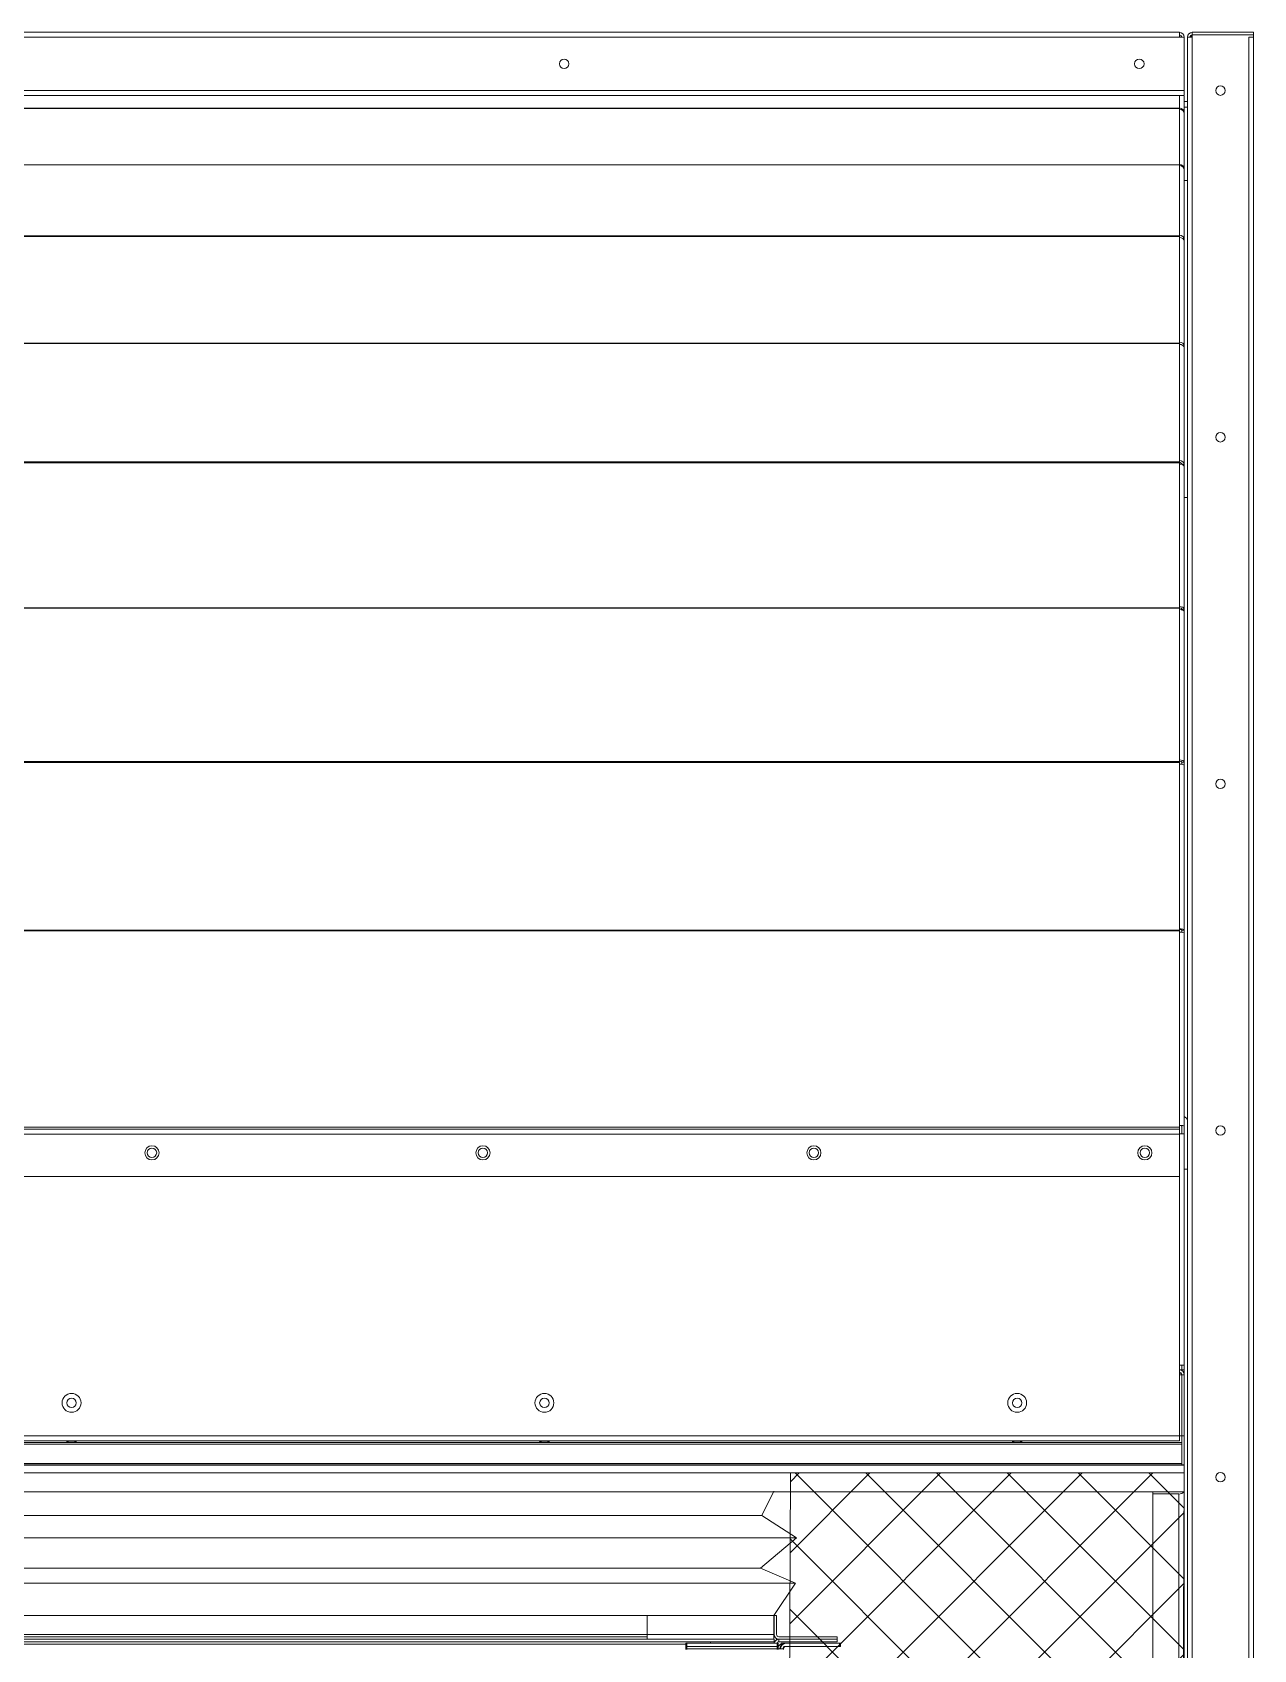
# Model space of a CAD drawing. Header units: millimetres. Extents: x 10706 to 40113, y 7812 to 28607.
# Drawn here: x 31667 to 32442, y 17368 to 18395 of the extents above; entities that cross this region are included whole.
import ezdxf

# ---------------------------------------------------------------- set-up
doc = ezdxf.new("R2010")
doc.units = ezdxf.units.MM

# ---------------------------------------------------------------- blocks, each defined once
blk = doc.blocks.new('3753456')
at = {"color": 0, "lineweight": 5}
for p, q in [((337590.2, 91235.5), (337597.8, 91251)), ((337612.3, 91221.4), (337590.2, 91235.5)), ((337589.4, 91202.2), (337612.3, 91221.4)), ((337611.6, 91192.6), (337589.4, 91202.2)), ((337597.8, 91172), (337611.6, 91192.6))]:
    blk.add_line(p, q, dxfattribs=at)
blk = doc.blocks.new('45735')
at = {"color": 0, "lineweight": 5}
for p, q in [((339300, 91099.7), (338517, 91099.7)), ((338539.1, 91085.6), (339322.1, 91085.6)), ((338516.2, 91066.4), (339299.2, 91066.4)), ((339321.4, 91056.8), (338538.4, 91056.8))]:
    blk.add_line(p, q, dxfattribs=at)
for p in [(926.8, -135.8), (1709.8, -135.8)]:
    blk.add_blockref('3753456', p, dxfattribs=at)
blk = doc.blocks.new('2')
at = {"lineweight": 5}
h = blk.add_hatch(dxfattribs=at)
h.set_pattern_fill('ANSI37', scale=10)
h.set_pattern_definition([(45, (-795513.42, -362385.733), (-22.4506403, 22.4506403), []), (135, (-795513.42, -362385.733), (-22.4506403, -22.4506403), [])])
h.paths.add_polyline_path([(32389.2, 15558.1), (32397.6, 17480.4), (32147.7, 17480.4), (32139.2, 15558.1)])
at = {"color": 7, "lineweight": 20}
for p, q in [((32394.5, 18394.7), (29788.7, 18394.7)), ((32394.5, 18391.6), (29788.7, 18391.6)), ((32399.6, 15549.8), (32399.6, 18391.6)), ((32402.7, 15549.8), (32402.7, 18391.6)), ((32438.5, 15549.8), (32438.5, 18391.6)), ((32441.6, 15549.8), (32441.6, 18391.6)), ((32397.6, 18357.8), (29785.6, 18357.8)), ((32397.6, 18354.7), (29785.6, 18354.7)), ((31300.7, 18346.6), (32394.5, 18346.6)), ((31300.7, 18346.4), (32394.5, 18346.4)), ((31300.7, 18310.6), (32394.5, 18310.6)), ((31300.7, 18310.5), (32394.5, 18310.5)), ((31300.7, 18265.5), (32394.5, 18265.5)), ((31300.7, 18265.1), (32394.5, 18265.1)), ((31300.7, 18197.5), (32394.5, 18197.5)), ((31300.7, 18197.3), (32394.5, 18197.3)), ((31300.7, 18122.1), (32394.5, 18122.1)), ((31300.7, 18121.5), (32394.5, 18121.5)), ((31300.7, 18029.4), (32394.5, 18029.4)), ((31300.7, 18029.2), (32394.5, 18029.2)), ((31300.7, 17932), (32394.5, 17932)), ((31300.7, 17931.3), (32394.5, 17931.3)), ((31300.7, 17824.8), (32394.5, 17824.8)), ((31300.7, 17824.5), (32394.5, 17824.5)), ((32394.5, 17699.8), (31300.7, 17699.8)), ((31300.7, 17698.6), (32394.5, 17698.6)), ((31300.7, 17695.5), (32394.5, 17695.5)), ((31300.7, 17668.6), (32394.5, 17668.6)), ((29788.7, 17503.9), (32394.5, 17503.9)), ((29788.7, 17500.8), (32394.5, 17500.8)), ((32396, 17499.8), (29787.2, 17499.8)), ((32396, 17498.7), (29787.2, 17498.7)), ((32397.6, 17485.3), (29785.6, 17485.3)), ((32397.6, 17480.4), (29785.6, 17480.4)), ((29787.2, 17486.5), (32396, 17486.5)), ((29787.2, 17485.6), (32396, 17485.6)), ((29785.6, 17468.5), (32397.6, 17468.5))]:
    blk.add_line(p, q, dxfattribs=at)
at = {"color": 7, "lineweight": 20, "ltscale": 0.001722}
for p, q in [((32394.5, 18391.6), (32394.5, 18394.7)), ((32397.6, 18391.6), (32394.5, 18391.6)), ((32399.6, 18391.6), (32402.7, 18391.6)), ((32441.6, 18391.6), (32438.5, 18391.6)), ((32441.6, 18391.6), (32438.5, 18391.6)), ((32397.6, 18357.8), (32397.6, 18354.7)), ((32394.5, 17695.5), (32394.5, 17698.6)), ((32394.5, 17695.6), (32397.6, 17695.6)), ((32394.5, 17548.9), (32397.6, 17548.9)), ((32394.5, 17500.8), (32394.5, 17503.9)), ((32137.1, 17378), (32137.1, 17374.9))]:
    blk.add_line(p, q, dxfattribs=at)
at = {"color": 7, "lineweight": 20, "ltscale": 0.021611}
for p, q in [((32441.6, 18394.7), (32402.7, 18394.7)), ((32441.6, 18393.1), (32402.7, 18393.1)), ((32396, 17503.9), (32396, 17542.8)), ((32396, 17503.9), (32396, 17542.8)), ((32397.6, 17503.9), (32397.6, 17542.8)), ((32397.6, 17503.9), (32397.6, 17542.8))]:
    blk.add_line(p, q, dxfattribs=at)
at = {"color": 7, "lineweight": 20, "ltscale": 0.000888889}
for p, q in [((32402.7, 18394.7), (32402.7, 18393.1)), ((32441.6, 18394.7), (32441.6, 18393.1)), ((32396, 18120.6), (32397.6, 18120.6)), ((32396, 18028.6), (32397.6, 18028.6)), ((32396, 17931.5), (32397.6, 17931.5)), ((32396, 17825), (32397.6, 17825)), ((32397.6, 17542.8), (32396, 17542.8)), ((32397.6, 17545.9), (32397.6, 17544.3)), ((32397.6, 17503.9), (32396, 17503.9)), ((32397.6, 17485.5), (32396, 17485.5)), ((32137.3, 17389.9), (32138.9, 17389.9)), ((32056.8, 17376.5), (32056.8, 17374.9)), ((32137.3, 17373.3), (32137.3, 17374.9)), ((32140.4, 17374.9), (32140.4, 17373.3)), ((32177.3, 17373.3), (32177.3, 17376.5))]:
    blk.add_line(p, q, dxfattribs=at)
at = {"color": 7, "lineweight": 20, "ltscale": 0.00056596}
blk.add_line((32395.6, 18391.6), (32395.6, 18392.6), dxfattribs=at)
at = {"color": 7, "lineweight": 20, "ltscale": 0.018778}
blk.add_line((32397.6, 18357.8), (32397.6, 18391.6), dxfattribs=at)
at = {"color": 7, "lineweight": 20, "ltscale": 0.000833333}
for p, q in [((32402.7, 18393.1), (32402.7, 18391.6)), ((32441.6, 18391.6), (32441.6, 18393.1)), ((32396, 17542.8), (32394.5, 17542.8)), ((32396, 17503.9), (32394.5, 17503.9)), ((32056.8, 17376.5), (32056.8, 17378)), ((32081.4, 17370.3), (32081.4, 17368.8)), ((32081.9, 17370.3), (32081.9, 17368.8)), ((32139.4, 17370.3), (32139.4, 17368.8)), ((32139.9, 17370.3), (32139.9, 17368.8))]:
    blk.add_line(p, q, dxfattribs=at)
at = {"color": 7, "lineweight": 20, "ltscale": 0.007103}
blk.add_line((32441.6, 18378.8), (32441.6, 18391.6), dxfattribs=at)
at = {"color": 7, "lineweight": 20, "ltscale": 0.002286}
blk.add_line((32441.6, 18378.8), (32441.6, 18374.7), dxfattribs=at)
at = {"color": 7, "lineweight": 20, "ltscale": 0.004468}
blk.add_line((32394.5, 18354.7), (32394.5, 18346.6), dxfattribs=at)
at = {"color": 7, "lineweight": 20, "ltscale": 5.01906e-05}
blk.add_line((32397.6, 18353.3), (32397.6, 18353.4), dxfattribs=at)
at = {"color": 7, "lineweight": 20, "ltscale": 0.005416}
blk.add_line((32397.6, 18353.3), (32397.6, 18343.6), dxfattribs=at)
at = {"color": 7, "lineweight": 20, "ltscale": 8.68979e-05}
blk.add_line((32394.5, 18346.4), (32394.5, 18346.6), dxfattribs=at)
at = {"color": 7, "lineweight": 20, "ltscale": 5.06378e-05}
blk.add_line((32394.5, 18346.6), (32394.5, 18346.6), dxfattribs=at)
at = {"color": 7, "lineweight": 20, "ltscale": 0.000182321}
blk.add_line((32394.5, 18346.1), (32394.5, 18346.4), dxfattribs=at)
at = {"color": 7, "lineweight": 20, "ltscale": 0.019501}
for p, q in [((32394.5, 18346.1), (32394.5, 18311)), ((32397.6, 18343.1), (32397.6, 18308))]:
    blk.add_line(p, q, dxfattribs=at)
at = {"color": 7, "lineweight": 20, "ltscale": 0.001111}
for p, q in [((32399.6, 18350.7), (32397.6, 18350.7)), ((32399.6, 18347.2), (32397.6, 18347.2)), ((32397.6, 18300.7), (32399.6, 18300.7)), ((32397.6, 18099.5), (32399.6, 18099.5)), ((32399.6, 17673.3), (32397.6, 17673.3)), ((32081.4, 17370.3), (32081.4, 17372.3)), ((32081.9, 17370.3), (32081.9, 17372.3)), ((32139.4, 17370.3), (32139.4, 17372.3)), ((32139.9, 17370.3), (32139.9, 17372.3)), ((32178.9, 17370.3), (32178.9, 17372.3)), ((32179.4, 17370.3), (32179.4, 17372.3))]:
    blk.add_line(p, q, dxfattribs=at)
at = {"color": 7, "lineweight": 20, "ltscale": 1.77147e-05}
blk.add_line((32397.6, 18343.6), (32397.6, 18343.6), dxfattribs=at)
at = {"color": 7, "lineweight": 20, "ltscale": 0.020143}
blk.add_line((32397.6, 18307.3), (32397.6, 18343.6), dxfattribs=at)
at = {"color": 7, "lineweight": 20, "ltscale": 0.000181183}
blk.add_line((32394.5, 18310.6), (32394.5, 18311), dxfattribs=at)
at = {"color": 7, "lineweight": 20, "ltscale": 5.76158e-05}
blk.add_line((32394.5, 18310.5), (32394.5, 18310.6), dxfattribs=at)
at = {"color": 7, "lineweight": 20, "ltscale": 0.000228135}
blk.add_line((32394.5, 18310.1), (32394.5, 18310.5), dxfattribs=at)
at = {"color": 7, "lineweight": 20, "ltscale": 0.024554}
for p, q in [((32394.5, 18310.1), (32394.5, 18265.9)), ((32397.6, 18307.3), (32397.6, 18263.1))]:
    blk.add_line(p, q, dxfattribs=at)
at = {"color": 7, "lineweight": 20, "ltscale": 5.95243e-05}
blk.add_line((32397.5, 18308), (32397.6, 18308), dxfattribs=at)
at = {"color": 7, "lineweight": 20, "ltscale": 0.019078}
blk.add_line((32397.6, 18273.7), (32397.6, 18308), dxfattribs=at)
at = {"color": 7, "lineweight": 20, "ltscale": 0.000229568}
blk.add_line((32394.5, 18265.5), (32394.5, 18265.9), dxfattribs=at)
at = {"color": 7, "lineweight": 20, "ltscale": 0.000214269}
blk.add_line((32394.5, 18265.1), (32394.5, 18265.5), dxfattribs=at)
at = {"color": 7, "lineweight": 20, "ltscale": 0.000344851}
blk.add_line((32394.5, 18264.5), (32394.5, 18265.1), dxfattribs=at)
at = {"color": 7, "lineweight": 20, "ltscale": 0.036885}
for p, q in [((32394.5, 18264.5), (32394.5, 18198.1)), ((32397.6, 18262.1), (32397.6, 18195.7))]:
    blk.add_line(p, q, dxfattribs=at)
at = {"color": 7, "lineweight": 20, "ltscale": 0.000162064}
blk.add_line((32397.4, 18263.1), (32397.6, 18263.1), dxfattribs=at)
at = {"color": 7, "lineweight": 20, "ltscale": 0.017676}
blk.add_line((32397.6, 18231.3), (32397.6, 18263.1), dxfattribs=at)
at = {"color": 7, "lineweight": 20, "ltscale": 0.000342699}
blk.add_line((32394.5, 18197.5), (32394.5, 18198.1), dxfattribs=at)
at = {"color": 7, "lineweight": 20, "ltscale": 0.000101871}
blk.add_line((32394.5, 18197.3), (32394.5, 18197.5), dxfattribs=at)
at = {"color": 7, "lineweight": 20, "ltscale": 0.00038102}
blk.add_line((32394.5, 18197.3), (32394.5, 18196.6), dxfattribs=at)
at = {"color": 7, "lineweight": 20, "ltscale": 0.000125526}
blk.add_line((32394.5, 18196.6), (32394.5, 18196.9), dxfattribs=at)
at = {"color": 7, "lineweight": 20, "ltscale": 0.041009}
for p, q in [((32394.5, 18196.6), (32394.5, 18122.8)), ((32397.6, 18194.4), (32397.6, 18120.6))]:
    blk.add_line(p, q, dxfattribs=at)
at = {"color": 7, "lineweight": 20, "ltscale": 0.000315481}
blk.add_line((32397.1, 18195.7), (32397.6, 18195.7), dxfattribs=at)
at = {"color": 7, "lineweight": 20, "ltscale": 0.015571}
blk.add_line((32397.6, 18167.6), (32397.6, 18195.7), dxfattribs=at)
at = {"color": 7, "lineweight": 20, "ltscale": 0.000383413}
blk.add_line((32394.5, 18122.8), (32394.5, 18122.1), dxfattribs=at)
at = {"color": 7, "lineweight": 20, "ltscale": 0.000318226}
blk.add_line((32394.5, 18121.5), (32394.5, 18122.1), dxfattribs=at)
at = {"color": 7, "lineweight": 20, "ltscale": 0.000523852}
blk.add_line((32394.5, 18121.6), (32394.5, 18120.7), dxfattribs=at)
at = {"color": 7, "lineweight": 20, "ltscale": 0.000469699}
blk.add_line((32394.5, 18121.5), (32394.5, 18120.7), dxfattribs=at)
at = {"color": 7, "lineweight": 20, "ltscale": 0.050238}
for p, q in [((32394.5, 18120.7), (32394.5, 18030.3)), ((32397.6, 18119), (32397.6, 18028.6))]:
    blk.add_line(p, q, dxfattribs=at)
at = {"color": 7, "lineweight": 20, "ltscale": 3.37381e-05}
blk.add_line((32396, 18120.5), (32396, 18120.6), dxfattribs=at)
at = {"color": 7, "lineweight": 20, "ltscale": 0.01323}
blk.add_line((32397.6, 18096.7), (32397.6, 18120.6), dxfattribs=at)
at = {"color": 7, "lineweight": 20, "ltscale": 0.000466768}
blk.add_line((32394.5, 18030.3), (32394.5, 18029.4), dxfattribs=at)
at = {"color": 7, "lineweight": 20, "ltscale": 0.000134994}
blk.add_line((32394.5, 18029.2), (32394.5, 18029.4), dxfattribs=at)
at = {"color": 7, "lineweight": 20, "ltscale": 0.000610792}
blk.add_line((32394.5, 18029.4), (32394.5, 18028.3), dxfattribs=at)
at = {"color": 7, "lineweight": 20, "ltscale": 0.000492271}
blk.add_line((32394.5, 18029.2), (32394.5, 18028.3), dxfattribs=at)
at = {"color": 7, "lineweight": 20, "ltscale": 0.052983}
for p, q in [((32394.5, 18028.3), (32394.5, 17932.9)), ((32397.6, 18026.9), (32397.6, 17931.5))]:
    blk.add_line(p, q, dxfattribs=at)
at = {"color": 7, "lineweight": 20, "ltscale": 0.000257803}
blk.add_line((32396, 18028.1), (32396, 18028.6), dxfattribs=at)
at = {"color": 7, "lineweight": 20, "ltscale": 0.010363}
blk.add_line((32397.6, 18009.9), (32397.6, 18028.6), dxfattribs=at)
at = {"color": 7, "lineweight": 20, "ltscale": 0.000495362}
blk.add_line((32394.5, 17932.9), (32394.5, 17932), dxfattribs=at)
at = {"color": 7, "lineweight": 20, "ltscale": 0.001012}
blk.add_line((32394.5, 17932.2), (32394.5, 17930.4), dxfattribs=at)
at = {"color": 7, "lineweight": 20, "ltscale": 0.000387411}
blk.add_line((32394.5, 17931.3), (32394.5, 17932), dxfattribs=at)
at = {"color": 7, "lineweight": 20, "ltscale": 0.000543222}
blk.add_line((32394.5, 17931.3), (32394.5, 17930.4), dxfattribs=at)
at = {"color": 7, "lineweight": 20, "ltscale": 0.000676388}
blk.add_line((32396, 17930.3), (32396, 17931.5), dxfattribs=at)
at = {"color": 7, "lineweight": 20, "ltscale": 0.007338}
blk.add_line((32397.6, 17918.3), (32397.6, 17931.5), dxfattribs=at)
at = {"color": 7, "lineweight": 20, "ltscale": 0.058102}
for p, q in [((32394.5, 17930.4), (32394.5, 17825.8)), ((32397.6, 17929.6), (32397.6, 17825))]:
    blk.add_line(p, q, dxfattribs=at)
at = {"color": 7, "lineweight": 20, "ltscale": 0.000539832}
blk.add_line((32394.5, 17825.8), (32394.5, 17824.8), dxfattribs=at)
at = {"color": 7, "lineweight": 20, "ltscale": 0.001029}
blk.add_line((32394.5, 17825.4), (32394.5, 17823.5), dxfattribs=at)
at = {"color": 7, "lineweight": 20, "ltscale": 0.000153368}
blk.add_line((32394.5, 17824.5), (32394.5, 17824.8), dxfattribs=at)
at = {"color": 7, "lineweight": 20, "ltscale": 0.00054973}
blk.add_line((32394.5, 17824.5), (32394.5, 17823.5), dxfattribs=at)
at = {"color": 7, "lineweight": 20, "ltscale": 0.068058}
for p, q in [((32394.5, 17823.5), (32394.5, 17701)), ((32397.6, 17823.1), (32397.6, 17700.6))]:
    blk.add_line(p, q, dxfattribs=at)
at = {"color": 7, "lineweight": 20, "ltscale": 0.000861584}
blk.add_line((32396, 17823.5), (32396, 17825), dxfattribs=at)
at = {"color": 7, "lineweight": 20, "ltscale": 0.004022}
blk.add_line((32397.6, 17817.8), (32397.6, 17825), dxfattribs=at)
at = {"color": 7, "lineweight": 20, "ltscale": 0.000665626}
blk.add_line((32394.5, 17701), (32394.5, 17699.8), dxfattribs=at)
at = {"color": 7, "lineweight": 20, "ltscale": 0.002905}
blk.add_line((32394.5, 17700.8), (32394.5, 17695.6), dxfattribs=at)
at = {"color": 7, "lineweight": 20, "ltscale": 0.000707283}
blk.add_line((32394.5, 17699.8), (32394.5, 17698.6), dxfattribs=at)
at = {"color": 7, "lineweight": 20, "ltscale": 0.0815}
for p, q in [((32394.5, 17695.6), (32394.5, 17548.9)), ((32397.6, 17695.6), (32397.6, 17548.9))]:
    blk.add_line(p, q, dxfattribs=at)
at = {"color": 7, "lineweight": 20, "ltscale": 0.014944}
blk.add_line((32394.5, 17668.6), (32394.5, 17695.5), dxfattribs=at)
at = {"color": 7, "lineweight": 20, "ltscale": 0.002779}
blk.add_line((32396, 17695.6), (32396, 17700.6), dxfattribs=at)
at = {"color": 7, "lineweight": 20, "ltscale": 0.003101}
blk.add_line((32397.6, 17695), (32397.6, 17700.6), dxfattribs=at)
at = {"color": 7, "lineweight": 20, "ltscale": 0.001669}
for p, q in [((32394.5, 17548.9), (32394.5, 17545.9)), ((32396, 17545.9), (32396, 17548.9)), ((32397.6, 17545.9), (32397.6, 17548.9))]:
    blk.add_line(p, q, dxfattribs=at)
at = {"color": 7, "lineweight": 20, "ltscale": 0.025}
blk.add_line((32394.5, 17503.9), (32394.5, 17548.9), dxfattribs=at)
at = {"color": 7, "lineweight": 20, "ltscale": 1.32336e-05}
blk.add_line((32394.5, 17544.3), (32394.6, 17544.3), dxfattribs=at)
at = {"color": 7, "lineweight": 20, "ltscale": 0.000579045}
for p, q in [((32394.5, 17542.8), (32394.5, 17543.8)), ((32397.6, 17542.8), (32397.6, 17543.8))]:
    blk.add_line(p, q, dxfattribs=at)
at = {"color": 7, "lineweight": 20, "ltscale": 0.000598884}
blk.add_line((32394.5, 17543.8), (32395.6, 17543.8), dxfattribs=at)
at = {"color": 7, "lineweight": 20, "ltscale": 0.001703}
blk.add_line((32394.6, 17545.9), (32397.6, 17545.9), dxfattribs=at)
at = {"color": 7, "lineweight": 20, "ltscale": 0.000215038}
for p, q in [((32397.3, 17544.3), (32397.6, 17544.3)), ((32138.9, 17374.9), (32138.9, 17374.5))]:
    blk.add_line(p, q, dxfattribs=at)
at = {"color": 7, "lineweight": 20, "ltscale": 0.000100412}
blk.add_line((32397.5, 17543.8), (32397.6, 17543.8), dxfattribs=at)
at = {"color": 7, "lineweight": 20, "ltscale": 0.000253866}
blk.add_line((32397.6, 17543.8), (32397.6, 17544.3), dxfattribs=at)
at = {"color": 7, "lineweight": 20, "ltscale": 0.010219}
for p, q in [((32396, 17503.9), (32396, 17485.5)), ((32397.6, 17503.9), (32397.6, 17485.5))]:
    blk.add_line(p, q, dxfattribs=at)
at = {"color": 7, "lineweight": 20, "ltscale": 0.010301}
blk.add_line((32397.6, 17485.3), (32397.6, 17503.9), dxfattribs=at)
blk.add_line((32397.6, 17485.3), (32397.6, 17503.9), dxfattribs=at)
at = {"color": 7, "lineweight": 20, "ltscale": 0.006747}
blk.add_line((32396, 17486.5), (32396, 17498.7), dxfattribs=at)
at = {"color": 7, "lineweight": 20, "ltscale": 0.00275}
blk.add_line((32397.6, 17485.3), (32397.6, 17480.4), dxfattribs=at)
at = {"color": 7, "lineweight": 20, "ltscale": 0.00658}
blk.add_line((32397.6, 17468.5), (32397.6, 17480.4), dxfattribs=at)
at = {"color": 7, "lineweight": 20, "ltscale": 0.00583}
blk.add_line((32397.6, 17480.4), (32397.6, 17469.9), dxfattribs=at)
at = {"color": 7, "lineweight": 20, "ltscale": 0.000193403}
blk.add_line((32397.6, 17469.5), (32397.6, 17469.9), dxfattribs=at)
at = {"color": 7, "lineweight": 20, "ltscale": 0.415127}
for p, q in [((32397.6, 16722.3), (32397.6, 17469.5)), ((32377.6, 17467.1), (32377.6, 16719.9)), ((32394.1, 16719.9), (32394.1, 17467.1))]:
    blk.add_line(p, q, dxfattribs=at)
at = {"color": 7, "lineweight": 20, "ltscale": 0.009167}
for p, q in [((32394.1, 17468.5), (32377.6, 17468.5)), ((32394.1, 17467.1), (32377.6, 17467.1))]:
    blk.add_line(p, q, dxfattribs=at)
at = {"color": 7, "lineweight": 20, "ltscale": 0.000773611}
blk.add_line((32377.6, 17467.1), (32377.6, 17468.5), dxfattribs=at)
at = {"color": 7, "lineweight": 20, "ltscale": 2.39452e-05}
blk.add_line((32394.1, 17468.5), (32394.1, 17468.5), dxfattribs=at)
at = {"color": 7, "lineweight": 20, "ltscale": 0.015084}
blk.add_line((32397.6, 17441.4), (32397.6, 17468.5), dxfattribs=at)
at = {"color": 7, "lineweight": 20, "ltscale": 0.098092}
blk.add_line((32397.6, 17264.8), (32397.6, 17441.4), dxfattribs=at)
at = {"color": 7, "lineweight": 20, "ltscale": 0.434111}
for p, q in [((31351.7, 17389.9), (32056.8, 17389.9)), ((31350.9, 17374.9), (32056.8, 17374.9)), ((31351.7, 17376.5), (32056.8, 17376.5))]:
    blk.add_line(p, q, dxfattribs=at)
at = {"color": 7, "lineweight": 20, "ltscale": 0.044611}
for p, q in [((32137.1, 17389.9), (32056.8, 17389.9)), ((32137.1, 17378), (32056.8, 17378))]:
    blk.add_line(p, q, dxfattribs=at)
at = {"color": 7, "lineweight": 20, "ltscale": 0.006611}
for p, q in [((32056.8, 17389.9), (32056.8, 17378)), ((32137.1, 17378), (32137.1, 17389.9)), ((32137.3, 17378), (32137.3, 17389.9)), ((32138.9, 17378), (32138.9, 17389.9))]:
    blk.add_line(p, q, dxfattribs=at)
at = {"color": 7, "lineweight": 20, "ltscale": 0.3905}
blk.add_line((31353.9, 17378), (32056.8, 17378), dxfattribs=at)
at = {"color": 7, "lineweight": 20, "ltscale": 0.435222}
for p, q in [((32137.3, 17374.9), (31353.9, 17374.9)), ((32137.3, 17373.3), (31353.9, 17373.3))]:
    blk.add_line(p, q, dxfattribs=at)
at = {"color": 7, "lineweight": 20, "ltscale": 0.432889}
blk.add_line((31356, 17373.3), (32135.2, 17373.3), dxfattribs=at)
at = {"color": 7, "lineweight": 20, "ltscale": 0.373111}
blk.add_line((32081.4, 17371.8), (31409.8, 17371.8), dxfattribs=at)
at = {"color": 7, "lineweight": 20, "ltscale": 0.032222}
for p, q in [((32139.4, 17372.3), (32081.4, 17372.3)), ((32139.4, 17370.3), (32081.4, 17370.3)), ((32139.4, 17368.8), (32081.4, 17368.8)), ((32139.9, 17372.3), (32081.9, 17372.3)), ((32139.9, 17370.3), (32081.9, 17370.3)), ((32139.9, 17368.8), (32081.9, 17368.8))]:
    blk.add_line(p, q, dxfattribs=at)
at = {"color": 7, "lineweight": 20, "ltscale": 0.000277763}
for p, q in [((32081.4, 17368.3), (32081.4, 17368.8)), ((32081.9, 17368.3), (32081.9, 17368.8)), ((32139.4, 17368.3), (32139.4, 17368.8)), ((32139.9, 17368.3), (32139.9, 17368.8))]:
    blk.add_line(p, q, dxfattribs=at)
at = {"color": 7, "lineweight": 20, "ltscale": 0.022444}
blk.add_line((32096.9, 17373.3), (32137.3, 17373.3), dxfattribs=at)
at = {"color": 7, "lineweight": 20, "ltscale": 0.000555547}
for p, q in [((32096.9, 17372.3), (32096.9, 17373.3)), ((32137.3, 17373.3), (32137.3, 17372.3))]:
    blk.add_line(p, q, dxfattribs=at)
at = {"color": 7, "lineweight": 20, "ltscale": 0.000814101}
blk.add_line((32138.9, 17374.9), (32140.4, 17374.9), dxfattribs=at)
at = {"color": 7, "lineweight": 20, "ltscale": 0.001944}
blk.add_line((32143.4, 17368.8), (32139.9, 17368.8), dxfattribs=at)
at = {"color": 7, "lineweight": 20, "ltscale": 0.0205}
for p, q in [((32140.4, 17376.5), (32177.3, 17376.5)), ((32140.4, 17374.9), (32177.3, 17374.9)), ((32140.4, 17374.9), (32177.3, 17374.9)), ((32140.4, 17373.3), (32177.3, 17373.3))]:
    blk.add_line(p, q, dxfattribs=at)
at = {"color": 7, "lineweight": 20, "ltscale": 1.33788e-05}
blk.add_line((32140.4, 17373.3), (32140.4, 17373.3), dxfattribs=at)
at = {"color": 7, "lineweight": 20, "ltscale": 0.000582846}
blk.add_line((32141.9, 17372.3), (32141.9, 17371.2), dxfattribs=at)
at = {"color": 7, "lineweight": 20, "ltscale": 0.001349}
blk.add_line((32144.4, 17372.3), (32141.9, 17372.3), dxfattribs=at)
at = {"color": 7, "lineweight": 20, "ltscale": 0.000187053}
blk.add_line((32142.9, 17372.3), (32142.9, 17371.9), dxfattribs=at)
at = {"color": 7, "lineweight": 20, "ltscale": 0.000793738}
blk.add_line((32144.4, 17372.3), (32142.9, 17372.3), dxfattribs=at)
at = {"color": 7, "lineweight": 20, "ltscale": 0.000277761}
blk.add_line((32143.4, 17368.3), (32143.4, 17368.8), dxfattribs=at)
at = {"color": 7, "lineweight": 20, "ltscale": 0.019167}
for p, q in [((32178.9, 17372.3), (32144.4, 17372.3)), ((32178.9, 17370.3), (32144.4, 17370.3)), ((32179.4, 17372.3), (32144.9, 17372.3)), ((32179.4, 17370.3), (32144.9, 17370.3))]:
    blk.add_line(p, q, dxfattribs=at)
at = {"color": 0, "lineweight": 20}
blk.add_lwpolyline([(32147.7, 17480.4), (32397.6, 17480.4), (32389.2, 15558.1), (32139.2, 15558.1)], close=True, dxfattribs=at)
at = {"color": 7, "lineweight": 20}
for centre, radius in [((32004.1, 18374.7), 3), ((32369.1, 18374.7), 3), ((32420.6, 18357.7), 3), ((32420.6, 18137.7), 3), ((32420.6, 17917.7), 3), ((32420.6, 17697.7), 3), ((31742.6, 17683.6), 4.5), ((31742.6, 17683.6), 3), ((31952.6, 17683.6), 4.5), ((31952.6, 17683.6), 3), ((32162.6, 17683.6), 4.5), ((32162.6, 17683.6), 3), ((32372.6, 17683.6), 4.5), ((32372.6, 17683.6), 3), ((31691.6, 17524.9), 6), ((31691.6, 17524.9), 3), ((31991.6, 17524.9), 6), ((31991.6, 17524.9), 3), ((32291.6, 17524.9), 6), ((32291.6, 17524.9), 3), ((32420.6, 17477.7), 3)]:
    blk.add_circle(centre, radius, dxfattribs=at)
for centre, radius, start, end in [((32394.5, 18391.6), 3.1, 0, 90), ((32402.7, 18391.6), 3.1, 90, 180), ((32394.5, 18391.6), 1.5, 0, 90), ((32394.1, 18391.2), 3.5, 0, 0.666), ((32394, 18391.1), 3.6, 0, 1.4661), ((32402.7, 18391.6), 1.5, 90, 180), ((32403.1, 18391.2), 1.5, 105.4662, 164.534), ((32394.5, 18355.8), 3.1, 337.3314, 339.2164), ((32394.1, 18358.2), 3.5, 359.334, 0), ((32394.5, 18355.8), 3.1, 359.3499, 0), ((32394.1, 18349.2), 3.5, 0, 0.6157), ((32394.5, 18176.2), 3.1, 359.0946, 0), ((32394.5, 18159.9), 3.1, 0, 0.8218), ((32438.1, 18158.2), 3.5, 359.8196, 0), ((32394.5, 17937), 3.1, 0, 0.7204), ((32394.5, 17542.8), 3.1, 0, 90), ((32394.5, 17542.8), 1.5, 0, 90), ((32140.4, 17378), 3.1, 180, 270), ((32140.4, 17378), 1.5, 180, 270), ((32140.4, 17371.8), 3.1, 90, 170.7179), ((32140.4, 17371.8), 1.5, 90, 160.5281), ((32143.4, 17368.8), 3.5, 115.377, 180), ((32144.4, 17368.8), 3.5, 90, 180), ((32144.9, 17368.8), 3.5, 90, 180), ((32144.4, 17368.8), 1.5, 90, 180), ((32144.9, 17368.8), 1.5, 90, 180)]:
    blk.add_arc(centre, radius, start, end, dxfattribs=at)
for centre, major_axis, ratio, start_param, end_param in [((32394.5, 18353.3), (-3.1, 0), 0.995898, 3.141593, 3.605089), ((32394.5, 18353.4), (3.1, 0), 1, 0, 0.429168), ((32394.5, 18343.6), (-3.1, 0), 0.995898, 3.141593, 4.712389), ((32394.5, 18343.1), (-3.1, 0), 0.945441, 3.141593, 4.712389), ((32394.5, 18308), (-3.1, 0), 0.945441, 3.141593, 4.712389), ((32394.5, 18307.3), (-3.1, 0), 0.911987, 3.141593, 4.712389), ((32394.5, 18263.1), (-3.1, 0), 0.911987, 3.141593, 4.712389), ((32394.5, 18262.1), (-3.1, 0), 0.787572, 3.141593, 4.712389), ((32394.5, 18195.7), (-3.1, 0), 0.787572, 3.141593, 4.712389), ((32394.5, 18195.7), (-1.5, 0), 0.787572, 3.897536, 4.712389), ((32394.5, 18194.4), (-3.1, 0), 0.728422, 3.141593, 4.712389), ((32394.5, 18176.6), (3.1, 0), 0.809022, 6.267501, 6.283185), ((32394.5, 18159.8), (-3.1, 0), 0.99655, 3.141593, 3.150933), ((32394.5, 18159.7), (-3.1, 0), 0.977239, 3.141593, 3.155876), ((32394.5, 18154.7), (-3.1, 0), 0.968276, 3.141593, 3.146662), ((32394.5, 18139.7), (-3.1, 0), 0.944147, 3.141593, 3.146651), ((32394.5, 18132.6), (-3.1, 0), 0.977239, 3.141593, 3.154321), ((32394.5, 18131.8), (-3.1, 0), 0.850543, 3.141593, 3.154078), ((32394.5, 18120.6), (-3.1, 0), 0.728422, 3.141593, 4.712389), ((32394.5, 18120.6), (-1.5, 0), 0.728422, 3.141593, 4.712389), ((32394.5, 18119), (-3.1, 0), 0.543645, 3.141593, 4.712389), ((32394.5, 18119.9), (-3.1, 0), 0.878691, 3.141593, 3.146619), ((32394.5, 18064.8), (-3.1, 0), 0.850543, 3.141593, 3.152997), ((32394.5, 18063.5), (-3.1, 0), 0.719619, 3.141593, 3.152626), ((32394.5, 18028.6), (-3.1, 0), 0.543645, 3.141593, 4.712389), ((32394.5, 18028.6), (-1.5, 0), 0.543645, 3.141593, 4.712389), ((32394.5, 18026.9), (-3.1, 0), 0.465261, 3.141593, 4.712389), ((32394.5, 17975), (-3.1, 0), 0.719619, 3.141593, 3.151828), ((32394.5, 17973.3), (-3.1, 0), 0.446847, 3.141593, 3.150104), ((32394.5, 17931.5), (-3.1, 0), 0.465261, 3.141593, 4.712389), ((32394.5, 17931.5), (-1.5, 0), 0.465261, 3.141593, 4.712389), ((32394.5, 17936.9), (3.1, 0), 0.992634, 0, 0.009282), ((32394.5, 17936.7), (3.1, 0), 0.946894, 6.283185, 6.295648), ((32394.5, 17929.6), (-3.1, 0), 0.240313, 3.141593, 4.712389), ((32394.5, 17925.8), (3.1, 0), 0.929338, 0, 0.006167), ((32394.5, 17913.4), (3.1, 0), 0.946894, 6.283185, 6.294606), ((32394.5, 17912.5), (3.1, 0), 0.817118, 6.283185, 6.294326), ((32394.5, 17870.7), (3.1, 0), 0.817118, 6.283185, 6.293566), ((32394.5, 17869.3), (3.1, 0), 0.588362, 6.283185, 6.292688), ((32394.5, 17859.2), (-3.1, 0), 0.446847, 3.141593, 3.149765), ((32394.5, 17857.4), (-3.1, 0), 0.246895, 3.141593, 3.146315), ((32394.5, 17849.4), (3.1, 0), 0.754103, 0, 0.0053), ((32394.5, 17825), (-3.1, 0), 0.240313, 3.141593, 4.712389), ((32394.5, 17825), (-1.5, 0), 0.240313, 3.141593, 4.712389), ((32394.5, 17823.1), (-3.1, 0), 0.151261, 3.141593, 4.712389), ((32394.5, 17810.6), (3.1, 0), 0.588362, 6.283185, 6.292164), ((32394.5, 17808.9), (3.1, 0), 0.335364, 6.283185, 6.289477), ((32394.5, 17754.6), (-3.1, 0), 0.246895, 3.141593, 3.146199), ((32394.5, 17740.5), (3.1, 0), 0.335364, 6.283185, 6.289276), ((32396.1, 17703.9), (3.5, 0), 0.838671, 0.012418, 1.127777), ((32394.5, 17700.6), (-3.1, 0), 0.151261, 3.141593, 4.712389), ((32394.5, 17700.6), (-1.5, 0), 0.151261, 3.141593, 4.712389), ((32396.1, 17703.9), (1.5, 0), 0.838671, 6.283185, 6.302056), ((32394.5, 17542.8), (-1.5, 0), 0.695361, 3.182524, 4.712389), ((32394.5, 17542.8), (-3.1, 0), 0.695361, 3.141593, 3.169781), ((31691.6, 17500.1), (-3, 0), 0.695361, 5.942736, 6.283214), ((31691.6, 17498.9), (-3, 0), 0.695361, 5.196445, 5.846004), ((31691.6, 17497.5), (4.5, 0), 0.69625, 0.981351, 2.160242), ((31691.6, 17498.9), (-3, 0), 0.695361, 3.578774, 4.229082), ((31691.6, 17500.1), (-3, 0), 0.695361, 3.141622, 3.482042), ((31991.6, 17500.1), (-3, 0), 0.695361, 5.942736, 6.283214), ((31991.6, 17498.9), (-3, 0), 0.695361, 5.196445, 5.846004), ((31991.6, 17497.5), (4.5, 0), 0.69625, 0.981351, 2.160242), ((31991.6, 17498.9), (-3, 0), 0.695361, 3.578774, 4.229082), ((31991.6, 17500.1), (-3, 0), 0.695361, 3.141622, 3.482042), ((32291.6, 17500.1), (-3, 0), 0.695361, 5.942736, 6.283214), ((32291.6, 17498.9), (-3, 0), 0.695361, 5.196445, 5.846004), ((32291.6, 17497.5), (4.5, 0), 0.69625, 0.981351, 2.160242), ((32291.6, 17498.9), (-3, 0), 0.695361, 3.578774, 4.229082), ((32291.6, 17500.1), (-3, 0), 0.695361, 3.141622, 3.482042), ((31691.6, 17500.1), (-3, 0), 0.695361, 0.000029, 0.127836), ((31691.6, 17500.1), (-3, 0), 0.695361, 3.013425, 3.141622), ((31991.6, 17500.1), (-3, 0), 0.695361, 0.000029, 0.127836), ((31991.6, 17500.1), (-3, 0), 0.695361, 3.013425, 3.141622), ((32291.6, 17500.1), (-3, 0), 0.695361, 0.000029, 0.127836), ((32291.6, 17500.1), (-3, 0), 0.695361, 3.013425, 3.141622), ((32394.1, 17469.5), (1.5, 0), 0.69625, 4.712389, 5.000678), ((32394.1, 17469.5), (3.5, 0), 0.69625, 4.712389, 5.859761), ((32135.8, 17371.8), (-3.1, 0), 0.600899, 4.061862, 4.207317), ((32139.4, 17368.8), (3.5, 0), 0.600899, 1.244393, 1.427387), ((32138.4, 17368.8), (3.5, 0), 0.600899, 0.974905, 1.127885), ((32139.4, 17368.8), (1.5, 0), 0.600899, 1.159619, 1.230721), ((32138.4, 17368.8), (1.5, 0), 0.600899, 0.007409, 0.030057)]:
    blk.add_ellipse(centre, major_axis=major_axis, ratio=ratio, start_param=start_param, end_param=end_param, dxfattribs=at)
at = {"color": 0, "lineweight": 20}
blk.add_blockref('45735', (-307170.5, -73646.3), dxfattribs=at)

msp = doc.modelspace()

# ---------------------------------------------------------------- block references
msp.add_blockref('2', (0, 0))

doc.saveas('drawing.dxf')
